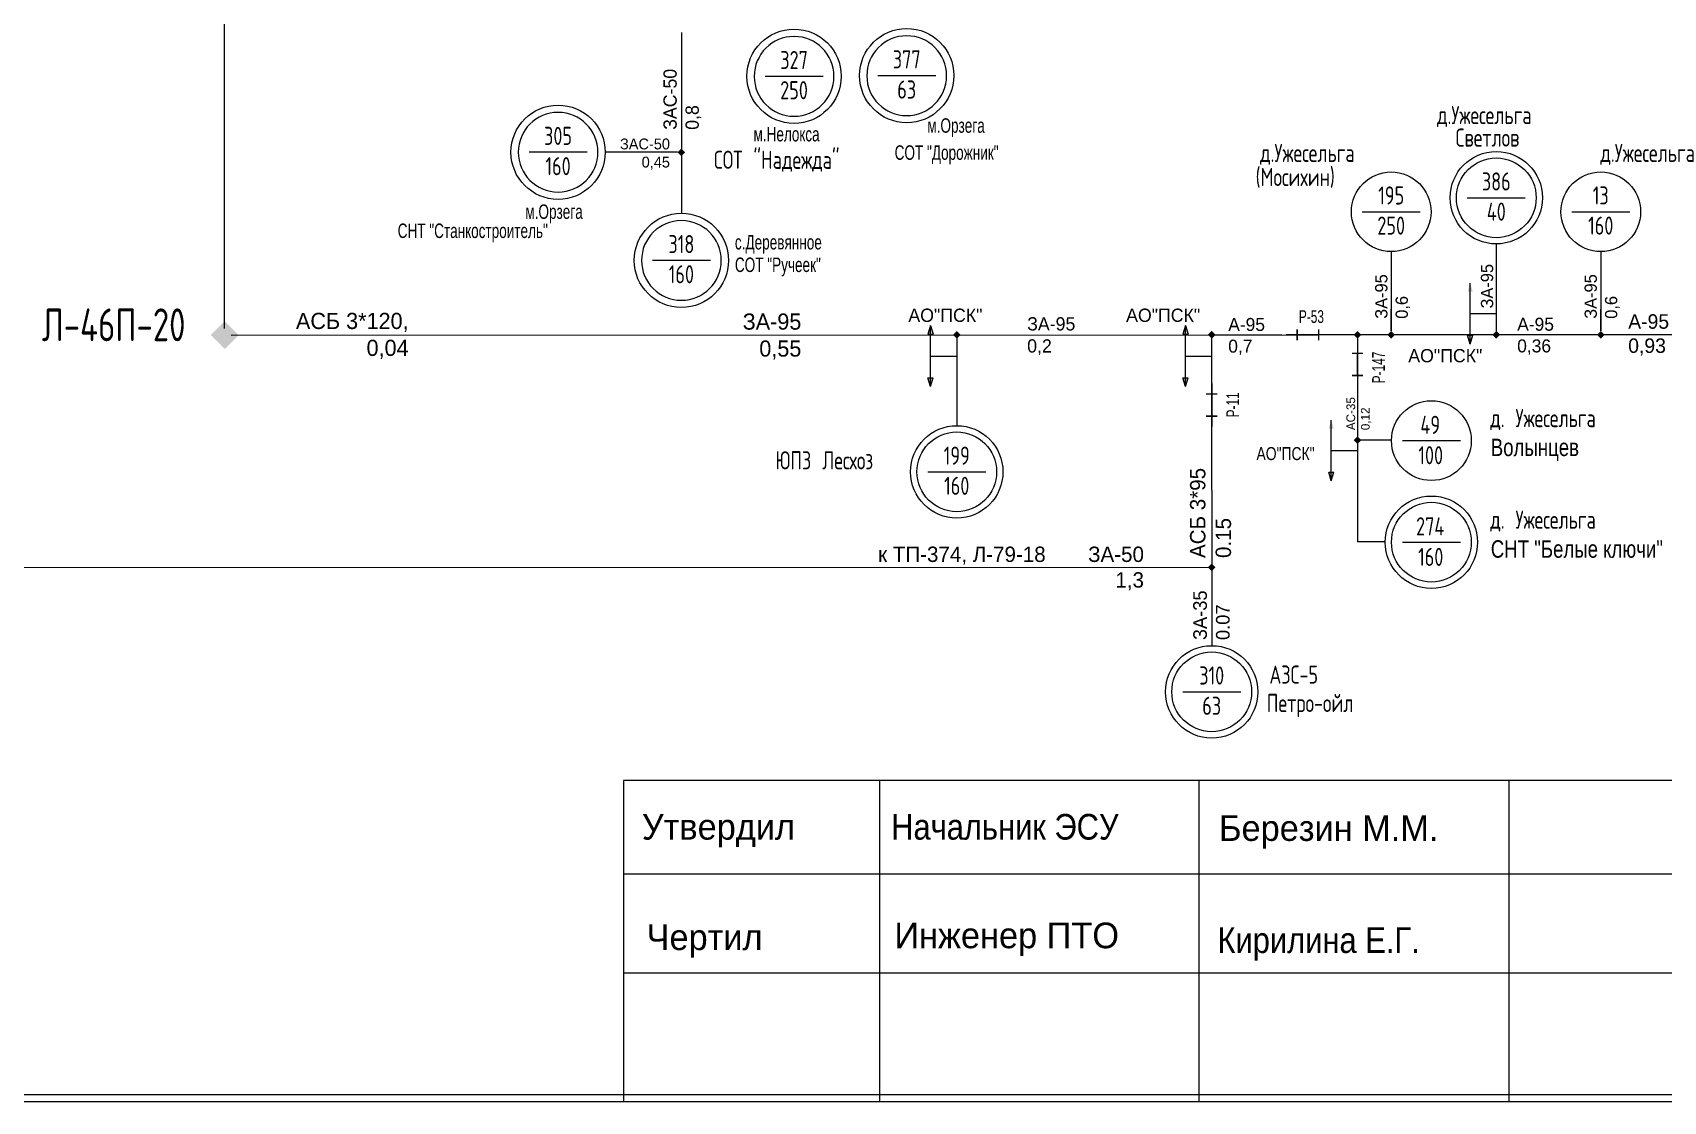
# Model space of a CAD drawing. Header units: millimetres. Extents: x 11 to 409, y 3 to 285.
# Drawn here: x 178 to 305.1, y 2.6 to 85.9 of the extents above; entities that cross this region are included whole.
import ezdxf
from ezdxf.enums import TextEntityAlignment as Align

# ---------------------------------------------------------------- set-up
doc = ezdxf.new("R2010")
doc.units = ezdxf.units.MM
for name, color, linetype, lineweight in [('10_КВ', 250, 'Continuous', 18), ('АТРИБУТЫ', 7, 'Continuous', 13), ('РАЗЪЕД_РУБИЛЬН', 150, 'Continuous', 13), ('ТЕКСТ', 7, 'Continuous', 13)]:
    doc.layers.add(name, color=color, linetype=linetype, lineweight=lineweight)
doc.layers.add('Слой1', color=7, linetype='Continuous', lineweight=13, plot=False)
doc.layers.add('СХ_ОПЕРАТИВНАЯ', color=10, linetype='Continuous')
doc.layers.add('ШУНТ_РАЗЪЕД', color=161, linetype='Continuous')
doc.styles.add('ATTRIB', font='txt.shx', dxfattribs={"width": 0.7, "height": 5})
doc.styles.add('ТЕКСТ_МОДЕЛИ', font='txt.shx', dxfattribs={"width": 0.7, "height": 5})

# ---------------------------------------------------------------- blocks, each defined once
blk = doc.blocks.new('ОТВЕТВЛЕНИЕ')
at = {"color": 0, "linetype": 'ByBlock'}
blk.add_solid([(0, 1.06), (1.06, 0), (-1.06, 0), (0, -1.06)], dxfattribs=at)
blk = doc.blocks.new('ТРАНСФ_ПОДСТ')
at = {"color": 7}
blk.add_line((-8, -11), (8, -11), dxfattribs=at)
at = {"color": 0}
blk.add_circle((0, -11), 11, dxfattribs=at)
at = {"layer": 'АТРИБУТЫ', "style": 'ATTRIB', "width": 0.7, "flags": 4}
for tag, p in [('OBOZN', (0, -9)), ('MOCHNOCT', (0, -17.33))]:
    blk.add_attdef(tag, text='', height=5, dxfattribs=at).set_placement(p, align=Align.CENTER)
at = {"layer": 'АТРИБУТЫ', "style": 'ТЕКСТ_МОДЕЛИ', "width": 0.7}
blk.add_attdef('MESTO_1', text='', height=5, dxfattribs=at).set_placement((14, -11), align=Align.BOTTOM_LEFT)
blk.add_attdef('MESTO_2', text='', height=5, dxfattribs=at).set_placement((14, -12), align=Align.TOP_LEFT)
blk = doc.blocks.new('ПРИСОЕД_ШИНЕ')
at = {"color": 0}
blk.add_solid([(0, 2.12), (2.12, 0), (-2.12, 0), (0, -2.12)], dxfattribs=at)
at = {"layer": 'АТРИБУТЫ', "style": 'ATTRIB', "width": 0.7}
blk.add_attdef('ДИСП_НОМ', text='', height=5, dxfattribs=at).set_placement((0, 3.12), align=Align.CENTER)
blk = doc.blocks.new('РАЗЪЕДИНИТЕЛЬ')
at = {"color": 0, "linetype": 'ByBlock'}
for p, q in [((0, 0), (0, -3)), ((0, -9), (0, -12))]:
    blk.add_line(p, q, dxfattribs=at)
at = {"layer": 'РАЗЪЕД_РУБИЛЬН', "color": 0, "linetype": 'ByBlock'}
blk.add_line((-1.5, -3), (1.5, -3), dxfattribs=at)
at = {"layer": 'СХ_ОПЕРАТИВНАЯ', "color": 0, "linetype": 'ByBlock'}
blk.add_line((-1.5, -9), (1.5, -9), dxfattribs=at)
at = {"layer": 'ШУНТ_РАЗЪЕД', "color": 0}
blk.add_line((0, -3), (0, -9), dxfattribs=at)
at = {"layer": 'РАЗЪЕД_РУБИЛЬН', "color": 7, "style": 'ATTRIB', "width": 0.7}
blk.add_attdef('ДИСП_НОМ', text='', height=5, dxfattribs=at).set_placement((-4.75, -6), align=Align.MIDDLE_RIGHT)
at = {"layer": 'РАЗЪЕД_РУБИЛЬН', "color": 7, "style": 'ATTRIB', "width": 0.7, "flags": 1}
blk.add_attdef('КОД', text='', height=5, dxfattribs=at).set_placement((-4.75, -12), align=Align.MIDDLE_RIGHT)

msp = doc.modelspace()

# ---------------------------------------------------------------- hatches: boundary and pattern name
at = {"layer": '10_КВ'}
h = msp.add_hatch(color=256, dxfattribs=at)
h.paths.add_polyline_path([(290.02, 66.36), (290.02, 65.68), (290.22, 65.68)])
h.paths.add_polyline_path([(290.02, 66.36), (289.81, 65.68), (290.02, 65.68)])
h.paths.add_polyline_path([(290.22, 62.29), (290.02, 62.29), (290.02, 61.61)])
h.paths.add_polyline_path([(290.02, 62.29), (289.81, 62.29), (290.02, 61.61)])
h = msp.add_hatch(color=256, dxfattribs=at)
h.paths.add_polyline_path([(247.96, 63.05), (247.96, 62.37), (248.17, 62.37)])
h.paths.add_polyline_path([(247.96, 63.05), (247.76, 62.37), (247.96, 62.37)])
h.paths.add_polyline_path([(248.17, 58.98), (247.96, 58.98), (247.96, 58.3)])
h.paths.add_polyline_path([(247.96, 58.98), (247.76, 58.98), (247.96, 58.3)])
h = msp.add_hatch(color=256, dxfattribs=at)
h.paths.add_polyline_path([(267.84, 63.05), (267.84, 62.37), (268.04, 62.37)])
h.paths.add_polyline_path([(267.84, 63.05), (267.63, 62.37), (267.84, 62.37)])
h.paths.add_polyline_path([(268.04, 58.98), (267.84, 58.98), (267.84, 58.3)])
h.paths.add_polyline_path([(267.84, 58.98), (267.63, 58.98), (267.84, 58.3)])
h = msp.add_hatch(color=256, dxfattribs=at)
h.paths.add_polyline_path([(279.19, 55.69), (279.19, 55.01), (279.39, 55.01)])
h.paths.add_polyline_path([(279.19, 55.69), (278.99, 55.01), (279.19, 55.01)])
h.paths.add_polyline_path([(279.39, 51.62), (279.19, 51.62), (279.19, 50.94)])
h.paths.add_polyline_path([(279.19, 51.62), (278.99, 51.62), (279.19, 50.94)])

# ---------------------------------------------------------------- linework, layer by layer
for p, q in [((283.86, 62.63), (283.86, 64.33)), ((300.19, 62.63), (300.19, 64.33))]:
    msp.add_line(p, q)
at = {"layer": '10_КВ', "color": 7, "ltscale": 100}
msp.add_line((192.93, 62.83), (192.93, 138.92), dxfattribs=at)
at = {"layer": '10_КВ', "color": 7}
for p, q in [((228.55, 85.87), (228.55, 73.99)), ((228.24, 76.55), (222.6, 76.55)), ((228.54, 76.25), (228.54, 71.8)), ((409.03, 27.61), (224.03, 27.61)), ((224.03, 27.61), (224.03, 2.61)), ((243.98, 27.61), (243.98, 2.61)), ((268.86, 27.61), (268.86, 2.61)), ((293.03, 27.61), (293.03, 2.61)), ((325.03, 20.3), (224.03, 20.3)), ((409.03, 12.61), (224.03, 12.61))]:
    msp.add_line(p, q, dxfattribs=at)
at = {"layer": '10_КВ', "color": 250}
for p, q in [((283.86, 68.81), (283.86, 64.33)), ((292.05, 69.41), (292.05, 62.63)), ((300.19, 68.81), (300.19, 64.33)), ((332.65, 62.33), (299.45, 62.33)), ((250, 62.03), (250, 55.25)), ((281.23, 62.03), (281.23, 46.2))]:
    msp.add_line(p, q, dxfattribs=at)
at = {"layer": '10_КВ'}
for p, q in [((290.02, 61.61), (290.02, 66.36)), ((290.02, 63.99), (292.05, 63.99)), ((193.45, 62.31), (276.79, 62.33)), ((247.96, 63.05), (247.76, 62.37)), ((247.76, 62.37), (248.17, 62.37)), ((247.96, 58.3), (247.96, 63.05)), ((247.96, 63.05), (248.17, 62.37)), ((267.84, 63.05), (267.63, 62.37)), ((267.63, 62.37), (268.04, 62.37)), ((267.84, 58.3), (267.84, 63.05)), ((267.84, 63.05), (268.04, 62.37)), ((269.86, 62.33), (269.89, 38.11)), ((270.17, 62.33), (275.34, 62.33)), ((288.08, 62.33), (279.07, 62.33)), ((299.45, 62.33), (288.08, 62.33)), ((290.02, 61.61), (289.81, 62.29)), ((289.81, 62.29), (290.22, 62.29)), ((290.02, 61.61), (290.22, 62.29)), ((247.96, 60.67), (250, 60.67)), ((267.84, 60.67), (269.87, 60.67)), ((247.96, 58.3), (247.76, 58.98)), ((247.76, 58.98), (248.17, 58.98)), ((247.96, 58.3), (248.17, 58.98)), ((267.84, 58.3), (267.63, 58.98)), ((267.63, 58.98), (268.04, 58.98)), ((267.84, 58.3), (268.04, 58.98)), ((279.19, 50.94), (279.19, 55.69)), ((283.89, 54.12), (281.23, 54.12)), ((279.19, 53.31), (281.23, 53.31)), ((279.19, 50.94), (278.99, 51.62)), ((278.99, 51.62), (279.39, 51.62)), ((279.19, 50.94), (279.39, 51.62)), ((283.4, 46.2), (281.23, 46.2)), ((152.26, 44.22), (269.88, 44.21))]:
    msp.add_line(p, q, dxfattribs=at)
at = {"layer": '10_КВ', "linetype": 'Continuous'}
msp.add_lwpolyline([(11.38, 2.61), (409.03, 2.61), (409.03, 285.47), (11.38, 285.47)], close=True, dxfattribs=at)
at = {"layer": '10_КВ', "color": 7}
for centre in [(237.32, 82.47), (246.1, 82.52), (218.93, 76.55), (228.54, 68.13)]:
    msp.add_circle(centre, 3.67, dxfattribs=at)
at = {"layer": '10_КВ'}
for centre in [(292.05, 73.01), (250, 51.65), (286.99, 46.17), (269.87, 34.51)]:
    msp.add_circle(centre, 3.6, dxfattribs=at)
at = {"layer": 'Слой1', "color": 3}
msp.add_lwpolyline([(11.38, 3.15), (409.03, 3.15)], dxfattribs=at)

# ---------------------------------------------------------------- block references
at = {"layer": '10_КВ', "color": 7}
ref = msp.add_blockref('ТРАНСФ_ПОДСТ', (237.32, 85.57), dxfattribs=dict(at, xscale=-0.2823309590457517, yscale=0.2823309590457517, zscale=0.2823309590457517))
ref.add_attrib('MESTO_1', 'м.Нелокса', dxfattribs={"layer": 'АТРИБУТЫ', "height": 1.129, "width": 0.7}).set_placement((234.16, 77.06), align=Align.BOTTOM_LEFT)
ref.add_attrib('MESTO_2', 'СОТ "Надежда"', dxfattribs={"layer": 'АТРИБУТЫ', "height": 1.4117, "style": 'ТЕКСТ_МОДЕЛИ', "width": 0.7}).set_placement((231.08, 76.67), align=Align.TOP_LEFT)
ref.add_attrib('OBOZN', '327', dxfattribs={"layer": 'АТРИБУТЫ', "height": 1.412, "style": 'ATTRIB', "width": 0.7, "flags": 4}).set_placement((237.32, 83.03), align=Align.CENTER)
ref.add_attrib('MOCHNOCT', '250', dxfattribs={"layer": 'АТРИБУТЫ', "height": 1.412, "style": 'ATTRIB', "width": 0.7, "flags": 4}).set_placement((237.32, 80.68), align=Align.CENTER)
ref = msp.add_blockref('ТРАНСФ_ПОДСТ', (246.1, 85.62), dxfattribs=dict(at, xscale=-0.2823309590457517, yscale=0.2823309590457517, zscale=0.2823309590457517))
ref.add_attrib('MESTO_1', 'м.Орзега', dxfattribs={"layer": 'АТРИБУТЫ', "height": 1.129, "width": 0.7}).set_placement((247.71, 77.73), align=Align.BOTTOM_LEFT)
ref.add_attrib('MESTO_2', 'СОТ "Дорожник"', dxfattribs={"layer": 'АТРИБУТЫ', "height": 1.1293, "width": 0.7}).set_placement((245.16, 77.09), align=Align.TOP_LEFT)
ref.add_attrib('OBOZN', '377', dxfattribs={"layer": 'АТРИБУТЫ', "height": 1.412, "style": 'ATTRIB', "width": 0.7, "flags": 4}).set_placement((246.1, 83.08), align=Align.CENTER)
ref.add_attrib('MOCHNOCT', '63', dxfattribs={"layer": 'АТРИБУТЫ', "height": 1.412, "style": 'ATTRIB', "width": 0.7, "flags": 4}).set_placement((246.1, 80.73), align=Align.CENTER)
at = {"layer": '10_КВ', "color": 250}
ref = msp.add_blockref('ТРАНСФ_ПОДСТ', (292.05, 76.11), dxfattribs=dict(at, xscale=0.2824177048198092, yscale=0.2824177048198092, zscale=0.2824177048198092))
ref.add_attrib('MESTO_1', 'д.Ужесельга', dxfattribs={"layer": 'АТРИБУТЫ', "height": 1.4121, "style": 'ТЕКСТ_МОДЕЛИ', "width": 0.7}).set_placement((287.43, 78.32), align=Align.BOTTOM_LEFT)
ref.add_attrib('MESTO_2', 'Светлов', dxfattribs={"layer": 'АТРИБУТЫ', "height": 1.412, "style": 'ТЕКСТ_МОДЕЛИ', "width": 0.7}).set_placement((288.88, 78.4), align=Align.TOP_LEFT)
ref.add_attrib('OBOZN', '386', dxfattribs={"layer": 'АТРИБУТЫ', "height": 1.412, "style": 'ATTRIB', "width": 0.7, "flags": 4}).set_placement((292.05, 73.57), align=Align.CENTER)
ref.add_attrib('MOCHNOCT', '40', dxfattribs={"layer": 'АТРИБУТЫ', "height": 1.412, "style": 'ATTRIB', "width": 0.7, "flags": 4}).set_placement((292.05, 71.22), align=Align.CENTER)
at = {"layer": '10_КВ', "color": 7}
ref = msp.add_blockref('ТРАНСФ_ПОДСТ', (218.93, 79.66), dxfattribs=dict(at, xscale=-0.2823309590457517, yscale=0.2823309590457517, zscale=0.2823309590457517))
ref.add_attrib('MESTO_1', 'м.Орзега', dxfattribs={"layer": 'АТРИБУТЫ', "height": 1.129, "width": 0.7}).set_placement((216.38, 71.02), align=Align.BOTTOM_LEFT)
ref.add_attrib('MESTO_2', 'СНТ "Станкостроитель"', dxfattribs={"layer": 'АТРИБУТЫ', "height": 1.1293, "width": 0.7}).set_placement((206.43, 71), align=Align.TOP_LEFT)
ref.add_attrib('OBOZN', '305', dxfattribs={"layer": 'АТРИБУТЫ', "height": 1.412, "style": 'ATTRIB', "width": 0.7, "flags": 4}).set_placement((218.93, 77.12), align=Align.CENTER)
ref.add_attrib('MOCHNOCT', '160', dxfattribs={"layer": 'АТРИБУТЫ', "height": 1.412, "style": 'ATTRIB', "width": 0.7, "flags": 4}).set_placement((218.93, 74.76), align=Align.CENTER)
at = {"layer": '10_КВ', "color": 7, "xscale": -0.2823309590457517, "yscale": 0.2823309590457517, "zscale": 0.2823309590457517}
msp.add_blockref('ОТВЕТВЛЕНИЕ', (228.54, 76.55), dxfattribs=at)
at = {"layer": '10_КВ', "color": 250}
ref = msp.add_blockref('ТРАНСФ_ПОДСТ', (283.86, 75.02), dxfattribs=dict(at, xscale=0.2824177048198092, yscale=0.2824177048198092, zscale=0.2824177048198092))
ref.add_attrib('MESTO_1', 'д.Ужесельга', dxfattribs={"layer": 'АТРИБУТЫ', "height": 1.4121, "style": 'ТЕКСТ_МОДЕЛИ', "width": 0.7}).set_placement((273.64, 75.37), align=Align.BOTTOM_LEFT)
ref.add_attrib('MESTO_2', '(Мосихин)', dxfattribs={"layer": 'АТРИБУТЫ', "height": 1.412, "style": 'ТЕКСТ_МОДЕЛИ', "width": 0.7}).set_placement((273.29, 75.33), align=Align.TOP_LEFT)
ref.add_attrib('OBOZN', '195', dxfattribs={"layer": 'АТРИБУТЫ', "height": 1.412, "style": 'ATTRIB', "width": 0.7, "flags": 4}).set_placement((283.86, 72.48), align=Align.CENTER)
ref.add_attrib('MOCHNOCT', '250', dxfattribs={"layer": 'АТРИБУТЫ', "height": 1.412, "style": 'ATTRIB', "width": 0.7, "flags": 4}).set_placement((283.86, 70.13), align=Align.CENTER)
ref = msp.add_blockref('ТРАНСФ_ПОДСТ', (300.19, 75.02), dxfattribs=dict(at, xscale=0.2824177048198092, yscale=0.2824177048198092, zscale=0.2824177048198092))
ref.add_attrib('MESTO_1', 'д.Ужесельга', dxfattribs={"layer": 'АТРИБУТЫ', "height": 1.4121, "style": 'ТЕКСТ_МОДЕЛИ', "width": 0.7}).set_placement((300.16, 75.37), align=Align.BOTTOM_LEFT)
ref.add_attrib('OBOZN', '13', dxfattribs={"layer": 'АТРИБУТЫ', "height": 1.412, "style": 'ATTRIB', "width": 0.7, "flags": 4}).set_placement((300.19, 72.48), align=Align.CENTER)
ref.add_attrib('MOCHNOCT', '160', dxfattribs={"layer": 'АТРИБУТЫ', "height": 1.412, "style": 'ATTRIB', "width": 0.7, "flags": 4}).set_placement((300.19, 70.13), align=Align.CENTER)
at = {"layer": '10_КВ', "color": 7}
ref = msp.add_blockref('ТРАНСФ_ПОДСТ', (228.54, 71.23), dxfattribs=dict(at, xscale=-0.2823309590457517, yscale=0.2823309590457517, zscale=0.2823309590457517))
ref.add_attrib('MESTO_1', 'с.Деревянное', dxfattribs={"layer": 'АТРИБУТЫ', "height": 1.1293, "width": 0.7}).set_placement((232.71, 68.64), align=Align.BOTTOM_LEFT)
ref.add_attrib('MESTO_2', 'СОТ "Ручеек"', dxfattribs={"layer": 'АТРИБУТЫ', "height": 1.1293, "width": 0.7}).set_placement((232.71, 68.35), align=Align.TOP_LEFT)
ref.add_attrib('OBOZN', '318', dxfattribs={"layer": 'АТРИБУТЫ', "height": 1.412, "style": 'ATTRIB', "width": 0.7, "flags": 4}).set_placement((228.54, 68.69), align=Align.CENTER)
ref.add_attrib('MOCHNOCT', '160', dxfattribs={"layer": 'АТРИБУТЫ', "height": 1.412, "style": 'ATTRIB', "width": 0.7, "flags": 4}).set_placement((228.54, 66.34), align=Align.CENTER)
at = {"layer": '10_КВ', "linetype": 'Continuous'}
ref = msp.add_blockref('ПРИСОЕД_ШИНЕ', (192.95, 62.31), dxfattribs=dict(at, xscale=0.5110548295112571, yscale=0.5110548295112571, zscale=0.5110548295112571))
ref.add_attrib('ДИСП_НОМ', 'Л-46П-20', dxfattribs={"layer": 'АТРИБУТЫ', "height": 2.555, "style": 'ATTRIB', "width": 0.7}).set_placement((184.3, 61.83), align=Align.CENTER)
at = {"layer": '10_КВ', "color": 250, "xscale": 0.2824177048198092, "yscale": 0.2824177048198092, "zscale": 0.2824177048198092}
for p in [(250, 62.33), (269.87, 62.33), (281.23, 62.33), (283.86, 62.33), (292.05, 62.33), (300.19, 62.33), (281.23, 54.12), (269.87, 44.22)]:
    msp.add_blockref('ОТВЕТВЛЕНИЕ', p, dxfattribs=at)
at = {"layer": '10_КВ', "color": 250}
ref = msp.add_blockref('ТРАНСФ_ПОДСТ', (286.99, 57.19), dxfattribs=dict(at, xscale=0.2824177048198092, yscale=0.2824177048198092, zscale=0.2824177048198092))
ref.add_attrib('MESTO_1', 'д. Ужесельга', dxfattribs={"layer": 'АТРИБУТЫ', "height": 1.4121, "style": 'ТЕКСТ_МОДЕЛИ', "width": 0.7}).set_placement((291.58, 54.71), align=Align.BOTTOM_LEFT)
ref.add_attrib('MESTO_2', 'Волынцев', dxfattribs={"layer": 'АТРИБУТЫ', "height": 1.357, "width": 0.8}).set_placement((291.62, 54.24), align=Align.TOP_LEFT)
ref.add_attrib('OBOZN', '49', dxfattribs={"layer": 'АТРИБУТЫ', "height": 1.412, "style": 'ATTRIB', "width": 0.7, "flags": 4}).set_placement((286.9, 54.61), align=Align.CENTER)
ref.add_attrib('MOCHNOCT', '100', dxfattribs={"layer": 'АТРИБУТЫ', "height": 1.412, "style": 'ATTRIB', "width": 0.7, "flags": 4}).set_placement((286.94, 52.24), align=Align.CENTER)
ref = msp.add_blockref('ТРАНСФ_ПОДСТ', (250, 54.76), dxfattribs=dict(at, xscale=0.2824177048198092, yscale=0.2824177048198092, zscale=0.2824177048198092))
ref.add_attrib('MESTO_1', 'ЮПЗ Лесхоз', dxfattribs={"layer": 'АТРИБУТЫ', "height": 1.412, "style": 'ТЕКСТ_МОДЕЛИ', "width": 0.7}).set_placement((235.87, 51.42), align=Align.BOTTOM_LEFT)
ref.add_attrib('OBOZN', '199', dxfattribs={"layer": 'АТРИБУТЫ', "height": 1.412, "style": 'ATTRIB', "width": 0.7, "flags": 4}).set_placement((250, 52.21), align=Align.CENTER)
ref.add_attrib('MOCHNOCT', '160', dxfattribs={"layer": 'АТРИБУТЫ', "height": 1.412, "style": 'ATTRIB', "width": 0.7, "flags": 4}).set_placement((250, 49.86), align=Align.CENTER)
ref = msp.add_blockref('ТРАНСФ_ПОДСТ', (286.99, 49.28), dxfattribs=dict(at, xscale=0.2824177048198092, yscale=0.2824177048198092, zscale=0.2824177048198092))
ref.add_attrib('MESTO_1', 'д. Ужесельга', dxfattribs={"layer": 'АТРИБУТЫ', "height": 1.4121, "style": 'ТЕКСТ_МОДЕЛИ', "width": 0.7}).set_placement((291.58, 46.8), align=Align.BOTTOM_LEFT)
ref.add_attrib('MESTO_2', 'СНТ "Белые ключи"', dxfattribs={"layer": 'АТРИБУТЫ', "height": 1.357, "width": 0.8}).set_placement((291.62, 46.32), align=Align.TOP_LEFT)
ref.add_attrib('OBOZN', '274', dxfattribs={"layer": 'АТРИБУТЫ', "height": 1.412, "style": 'ATTRIB', "width": 0.7, "flags": 4}).set_placement((286.9, 46.7), align=Align.CENTER)
ref.add_attrib('MOCHNOCT', '160', dxfattribs={"layer": 'АТРИБУТЫ', "height": 1.412, "style": 'ATTRIB', "width": 0.7, "flags": 4}).set_placement((286.94, 44.32), align=Align.CENTER)
ref = msp.add_blockref('ТРАНСФ_ПОДСТ', (269.87, 37.62), dxfattribs=dict(at, xscale=0.2824177048198092, yscale=0.2824177048198092, zscale=0.2824177048198092))
ref.add_attrib('MESTO_1', 'АЗС-5', dxfattribs={"layer": 'АТРИБУТЫ', "height": 1.412, "style": 'ТЕКСТ_МОДЕЛИ', "width": 0.7}).set_placement((274.37, 34.73), align=Align.BOTTOM_LEFT)
ref.add_attrib('MESTO_2', 'Петро-ойл', dxfattribs={"layer": 'АТРИБУТЫ', "height": 1.412, "style": 'ТЕКСТ_МОДЕЛИ', "width": 0.7}).set_placement((274.16, 34.35), align=Align.TOP_LEFT)
ref.add_attrib('OBOZN', '310', dxfattribs={"layer": 'АТРИБУТЫ', "height": 1.412, "style": 'ATTRIB', "width": 0.7, "flags": 4}).set_placement((269.87, 35.08), align=Align.CENTER)
ref.add_attrib('MOCHNOCT', '63', dxfattribs={"layer": 'АТРИБУТЫ', "height": 1.412, "style": 'ATTRIB', "width": 0.7, "flags": 4}).set_placement((269.87, 32.72), align=Align.CENTER)
at = {"layer": 'РАЗЪЕД_РУБИЛЬН'}
ref = msp.add_blockref('РАЗЪЕДИНИТЕЛЬ', (279.07, 62.33), dxfattribs=dict(at, xscale=-0.2823309590457517, yscale=0.2823309590457517, zscale=0.2823309590457517, rotation=270))
ref.add_attrib('ДИСП_НОМ', 'Р-53', dxfattribs={"color": 7, "height": 0.99, "width": 0.7}).set_placement((278.62, 63.75), align=Align.MIDDLE_RIGHT)
ref = msp.add_blockref('РАЗЪЕДИНИТЕЛЬ', (281.23, 61.71), dxfattribs=dict(at, xscale=-0.2823309590458642, yscale=0.2823309590458642, zscale=0.2823309590458642))
ref.add_attrib('ДИСП_НОМ', 'Р-147', dxfattribs={"color": 7, "height": 0.99, "rotation": 90, "width": 0.7}).set_placement((282.87, 61.02), align=Align.MIDDLE_RIGHT)
ref = msp.add_blockref('РАЗЪЕДИНИТЕЛЬ', (269.87, 58.54), dxfattribs=dict(at, xscale=-0.2823309590458642, yscale=0.2823309590458642, zscale=0.2823309590458642))
ref.add_attrib('ДИСП_НОМ', 'Р-11', dxfattribs={"color": 7, "height": 0.99, "rotation": 90, "width": 0.7}).set_placement((271.51, 57.85), align=Align.MIDDLE_RIGHT)

# ---------------------------------------------------------------- texts
at = {"width": 11.2365, "attachment_point": 1, "rotation": 90}
for s, insert, char_height in [('ЗА-95', (290.85, 64.38), 0.955), ('ЗА-95\\P0,6', (282.61, 63.58), 0.955), ('ЗА-95\\P0,6', (298.93, 63.58), 0.955), ('АС-35\\P0,12', (280.37, 54.9), 0.679), ('АСБ 3*95\\P0.15', (268.18, 44.94), 1.198), ('ЗА-35\\P0.07', (268.43, 38.55), 1.064)]:
    msp.add_mtext(s, dxfattribs=dict(at, insert=insert, char_height=char_height))
for s, insert, char_height, width, attachment_point in [('АО"ПСК"', (246.23, 64.37), 1.033, 11.2365, 1), ('ЗА-95\\P0,2', (255.49, 63.7), 1.033, 11.2365, 1), ('АО"ПСК"', (263.2, 64.37), 1.033, 11.2365, 1), ('А-95 \\P0,7', (271.16, 63.64), 1.013, 4.8229, 1), ('А-95\\P0,36', (293.68, 63.66), 1.013, 4.8229, 1), ('А-95\\P0,93', (302.33, 63.93), 1.129, 11.2365, 1), ('АО"ПСК"', (285.19, 61.22), 1.033, 11.2365, 1), ('ЗА-50\\P1,3', (264.59, 45.83), 1.198, 213.274, 3)]:
    msp.add_mtext(s, dxfattribs=dict(insert=insert, char_height=char_height, width=width, attachment_point=attachment_point))
at = {"layer": '10_КВ', "color": 7, "char_height": 2, "attachment_point": 1}
for s, insert, width in [('Утвердил', (225.46, 25), 17), ('{\\W0.9;Начальник ЭСУ}', (244.89, 25), 28.2382), ('Березин М.М.', (270.44, 24.9), 24.7074), ('Инженер ПТО', (245.14, 16.54), 23.9771), ('Чертил', (225.83, 16.4), 17), ('{\\W0.9;Кирилина Е.Г.}', (270.32, 16.17), 24.7074)]:
    msp.add_mtext(s, dxfattribs=dict(at, insert=insert, width=width))
at = {"layer": 'ТЕКСТ', "color": 7, "insert": (230.09, 78.3), "char_height": 1.033, "width": 8.2326, "attachment_point": 7, "rotation": 90}
msp.add_mtext('ЗАС-50\\P0,8', dxfattribs=at)
at = {"layer": 'ТЕКСТ', "color": 7, "attachment_point": 3}
for s, insert, char_height, width in [('ЗАС-50\\P0,45', (227.65, 77.62), 0.847, 5.6646), ('АСБ 3*120,\\P0,04', (207.28, 64.04), 1.259, 10.9565), ('ЗА-95\\P0,55', (237.89, 63.99), 1.259, 10.9565)]:
    msp.add_mtext(s, dxfattribs=dict(at, insert=insert, char_height=char_height, width=width))
at = {"layer": 'ТЕКСТ'}
for s, insert, char_height, width, attachment_point in [('{\\W0.8;АО"ПСК"}', (273.36, 53.58), 1.0132, 6.696064001065929e-15, 1), ('к ТП-374, Л-79-18', (256.93, 45.83), 1.1983, 26.543, 3)]:
    msp.add_mtext(s, dxfattribs=dict(at, insert=insert, char_height=char_height, width=width, attachment_point=attachment_point))

doc.saveas('drawing.dxf')
